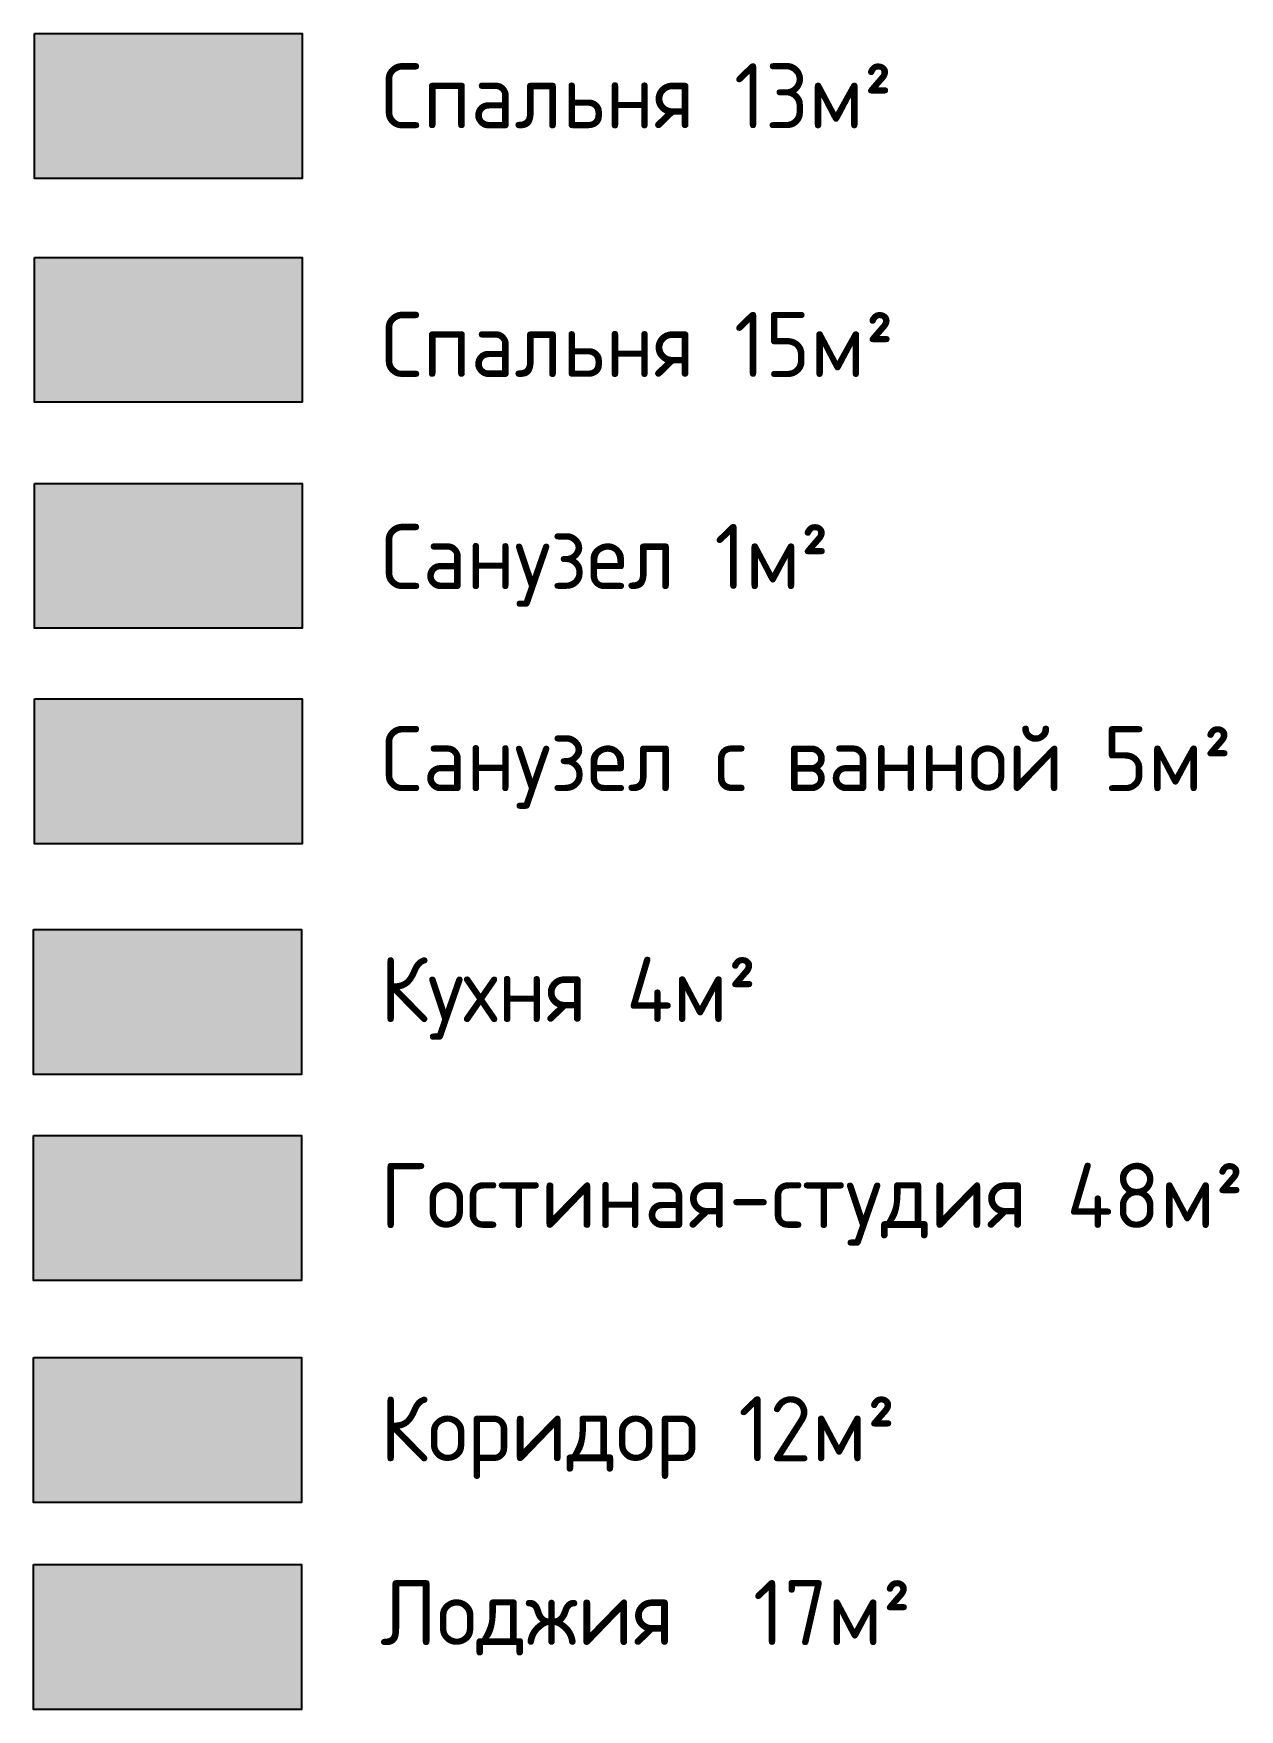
# Model space of a CAD drawing. Header units: millimetres. Extents: x -178199094 to 13669908, y -30538122 to 6091408.
# Drawn here: x 74091 to 84454, y 38392 to 52796 of the extents above; entities that cross this region are included whole.
import ezdxf

# ---------------------------------------------------------------- set-up
doc = ezdxf.new("R2010")
doc.units = ezdxf.units.MM
doc.styles.add('gost', font='GOST Common.ttf')

msp = doc.modelspace()

# ---------------------------------------------------------------- hatches: boundary and pattern name
at = {"true_color": 0x58ba48, "transparency": 33554658}
h = msp.add_hatch(color=85, dxfattribs=at)
h.dxf.hatch_style = 1
h.paths.add_polyline_path([(74099.372, 52796.34263), (74099.372, 51550.5472), (76400.80563, 51550.5472), (76400.80563, 52796.34263)])
at = {"true_color": 0x139b48, "transparency": 33554658}
h = msp.add_hatch(color=114, dxfattribs=at)
h.dxf.hatch_style = 1
h.paths.add_polyline_path([(74099.372, 50872.68544), (74099.372, 49626.89001), (76400.80563, 49626.89001), (76400.80563, 50872.68544)])
at = {"true_color": 0x7aafdf, "transparency": 33554658}
h = msp.add_hatch(color=143, dxfattribs=at)
h.dxf.hatch_style = 1
h.paths.add_polyline_path([(74099.372, 48930.17382), (74099.372, 47684.37838), (76400.80563, 47684.37838), (76400.80563, 48930.17382)])
at = {"true_color": 0x2776bb, "transparency": 33554658}
h = msp.add_hatch(color=152, dxfattribs=at)
h.dxf.hatch_style = 1
h.paths.add_polyline_path([(74099.372, 47079.24087), (74099.372, 45833.44543), (76400.80563, 45833.44543), (76400.80563, 47079.24087)])
at = {"true_color": 0xf4ee51, "transparency": 33554658}
h = msp.add_hatch(color=41, dxfattribs=at)
h.dxf.hatch_style = 1
h.paths.add_polyline_path([(76392.6633, 43849.52139), (76392.6633, 45095.31683), (74091.22967, 45095.31683), (74091.22967, 43849.52139)])
at = {"true_color": 0xfecc66, "transparency": 33554658}
h = msp.add_hatch(color=31, dxfattribs=at)
h.dxf.hatch_style = 1
h.paths.add_polyline_path([(74091.22967, 43324.73968), (74091.22967, 42078.94424), (76392.6633, 42078.94424), (76392.6633, 43324.73968)])
at = {"true_color": 0x939598, "transparency": 33554658}
h = msp.add_hatch(color=252, dxfattribs=at)
h.dxf.hatch_style = 1
h.paths.add_polyline_path([(74091.22967, 41417.69234), (74091.22967, 40171.89691), (76392.6633, 40171.89691), (76392.6633, 41417.69234)])
at = {"true_color": 0xc7c8ca, "transparency": 33554658}
h = msp.add_hatch(color=9, dxfattribs=at)
h.dxf.hatch_style = 1
h.paths.add_polyline_path([(74091.22967, 39638.08078), (74091.22967, 38392.28534), (76392.6633, 38392.28534), (76392.6633, 39638.08078)])

# ---------------------------------------------------------------- linework, layer by layer
at = {"color": 18, "true_color": 0x000000}
for points in [[(74099.372, 52796.34263), (76400.80563, 52796.34263), (76400.80563, 51550.5472), (74099.372, 51550.5472)], [(74099.372, 50872.68544), (76400.80563, 50872.68544), (76400.80563, 49626.89001), (74099.372, 49626.89001)], [(74099.372, 48930.17382), (76400.80563, 48930.17382), (76400.80563, 47684.37838), (74099.372, 47684.37838)], [(74099.372, 47079.24087), (76400.80563, 47079.24087), (76400.80563, 45833.44543), (74099.372, 45833.44543)], [(74091.22967, 45095.31683), (76392.6633, 45095.31683), (76392.6633, 43849.52139), (74091.22967, 43849.52139)], [(74091.22967, 43324.73968), (76392.6633, 43324.73968), (76392.6633, 42078.94424), (74091.22967, 42078.94424)], [(74091.22967, 41417.69234), (76392.6633, 41417.69234), (76392.6633, 40171.89691), (74091.22967, 40171.89691)], [(74091.22967, 39638.08078), (76392.6633, 39638.08078), (76392.6633, 38392.28534), (74091.22967, 38392.28534)]]:
    msp.add_lwpolyline(points, close=True, dxfattribs=at)

# ---------------------------------------------------------------- texts
at = {"color": 18, "true_color": 0x000000, "attachment_point": 1, "style": 'gost'}
for s, heights, insert, char_height in [('\\pt4474.9776;Спальня 13м²', [0], (77078.23506, 52540.57004), 559.3721999), ('Спальня 15м²', [0], (77078.23506, 50403.67819), 559.3721999), ('Санузел 1м²', [0], (77078.23506, 48581.0269), 559.3721999), ('Санузел с ванной 5м²', [0], (77078.23506, 46844.17527), 559.3721999), ('Кухня 4м²', [727.18386], (77070.09273, 44860.25124), 559.3722), ('\\pt7271.8386;Гостиная-студия 48м²', [727.18386], (77070.09273, 43089.67408), 559.3721999), ('Коридор 12м²', [0], (77070.09273, 41084.65104), 559.3721999), ('Лоджия  17м²', [0], (77070.09273, 39504.97502), 559.3721999)]:
    msp.add_mtext_dynamic_manual_height_columns(s, width=7892.7562835, gutter_width=0.27969, heights=heights, dxfattribs=dict(at, insert=insert, char_height=char_height))

doc.saveas('drawing.dxf')
